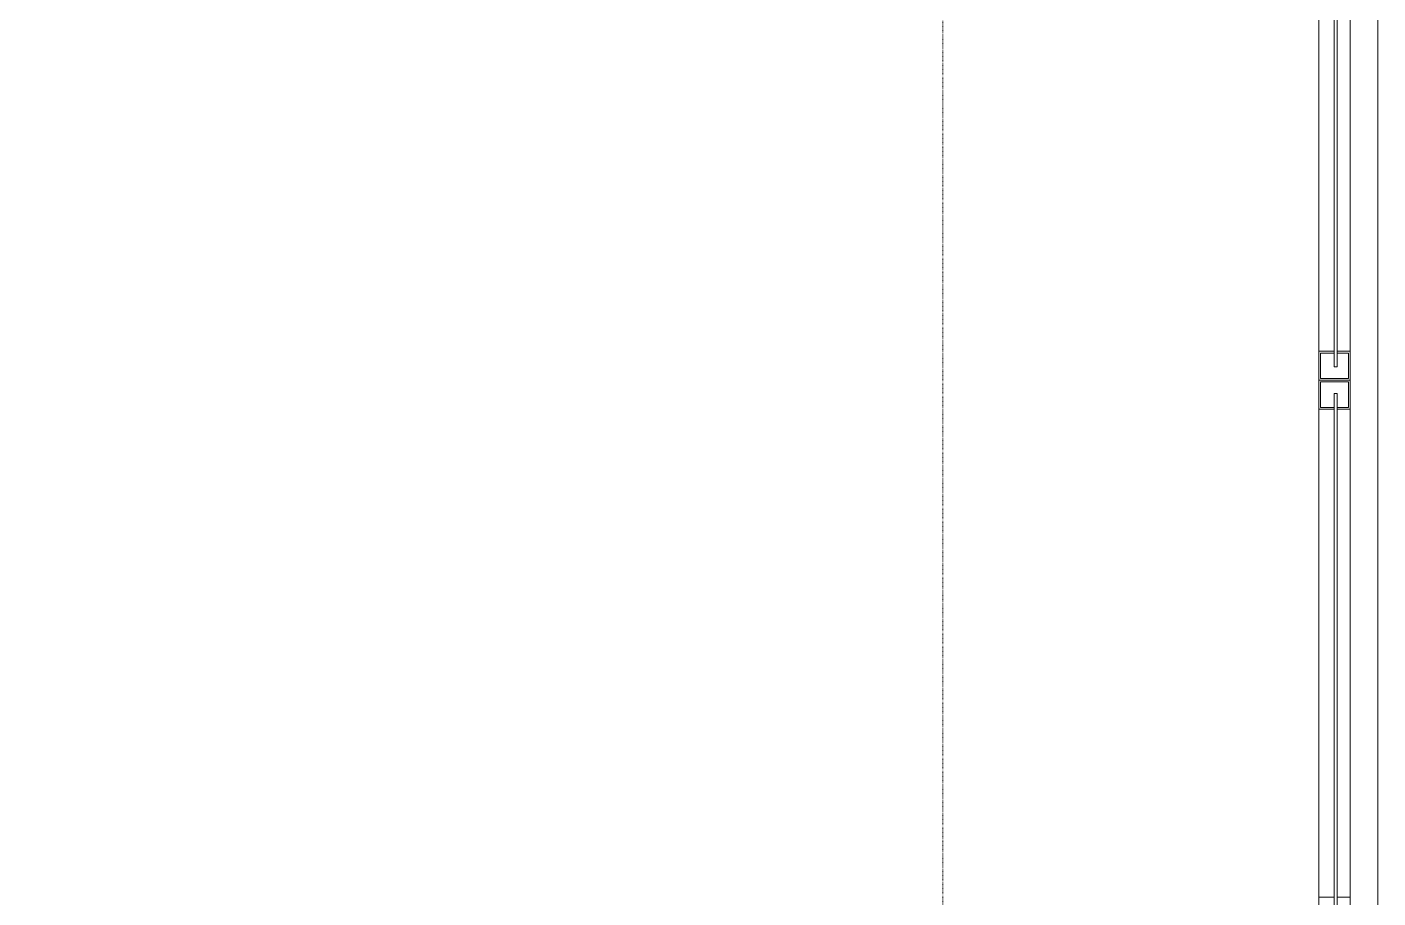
# Model space of a CAD drawing. Extents: x -2749 to 23780, y -1311 to 8245.
# Drawn here: x 1967 to 2200.5, y 2880.7 to 3031.2 of the extents above; entities that cross this region are included whole.
import ezdxf

# ---------------------------------------------------------------- set-up
doc = ezdxf.new("R2010")
doc.units = 0
doc.header["$MEASUREMENT"] = 0
doc.linetypes.add('DOT2', pattern=[0.125, 0, -0.125])
doc.layers.get('0').update_dxf_attribs({"color": 9, "lineweight": 9})
for name, color, linetype, lineweight in [('06D', 9, 'Continuous', 9), ('10', 9, 'Continuous', 9), ('15', 9, 'Continuous', 9), ('20', 9, 'DOT2', 9), ('35', 9, 'Continuous', 9), ('40', 9, 'Continuous', 9)]:
    doc.layers.add(name, color=color, linetype=linetype, lineweight=lineweight)

# ---------------------------------------------------------------- blocks, each defined once
blk = doc.blocks.new('p-seksiyonel-5851')
at = {"layer": '06D'}
for points in [[(-13.45, 2.7), (-297.66, 2.7)], [(-13.35, -2.7), (-297.66, -2.7)]]:
    blk.add_lwpolyline(points, dxfattribs=at)
at = {"layer": '10'}
for points in [[(-297.66, -0.05), (-297.66, -2.7), (-302.86, -2.7), (-302.86, 2.7), (-297.66, 2.7), (-297.66, 0.45)], [(-213.35, -0.05), (-213.35, -2.7), (-208.35, -2.7), (-208.35, 2.7), (-213.35, 2.7), (-213.35, 0.45)], [(-213.05, -0.05), (-213.05, -2.4), (-208.65, -2.4), (-208.65, 2.4), (-213.05, 2.4), (-213.05, 0.45)], [(-203.35, -0.05), (-203.35, -2.7), (-208.35, -2.7), (-208.35, 2.7), (-203.35, 2.7), (-203.35, 0.45)], [(-203.65, -0.05), (-203.65, -2.4), (-208.05, -2.4), (-208.05, 2.4), (-203.65, 2.4), (-203.65, 0.45)]]:
    blk.add_lwpolyline(points, dxfattribs=at)
at = {"layer": '15'}
for points in [[(-210.65, 0.45), (-299.64, 0.45), (-299.64, -0.05), (-210.65, -0.05), (-210.65, 0.45)], [(-206.05, 0.45), (-206.05, -0.05), (-110.65, -0.05), (-110.65, 0.45)], [(-110.65, 0.45), (-206.05, 0.45)]]:
    blk.add_lwpolyline(points, dxfattribs=at)
at = {"layer": '20'}
blk.add_lwpolyline([(-316.7, -1.22), (-316.7, -67.69), (99.99, -67.69), (99.99, -1.22)], dxfattribs=at)
at = {"layer": '40'}
blk.add_lwpolyline([(-309.86, -2.7), (93.17, -2.7), (93.17, 2.7), (-309.86, 2.7)], close=True, dxfattribs=at)
blk = doc.blocks.new('p-zemin kat')
at = {"xscale": -1, "rotation": 270}
blk.add_blockref('p-seksiyonel-5851', (2192.99, 3178.54), dxfattribs=at)

msp = doc.modelspace()

# ---------------------------------------------------------------- linework, layer by layer
at = {"layer": '35'}
msp.add_lwpolyline([(1184.5, 2827), (1964.5, 2827), (1964.5, 2827), (2200.5, 2827), (2200.5, 3863), (1964.5, 3863), (1964.5, 3803), (1880.5, 3803), (1880.5, 3863), (1264.5, 3863), (1264.5, 3803), (1184.5, 3803)], close=True, dxfattribs=at)

# ---------------------------------------------------------------- block references
msp.add_blockref('p-zemin kat', (0, 0))

doc.saveas('drawing.dxf')
